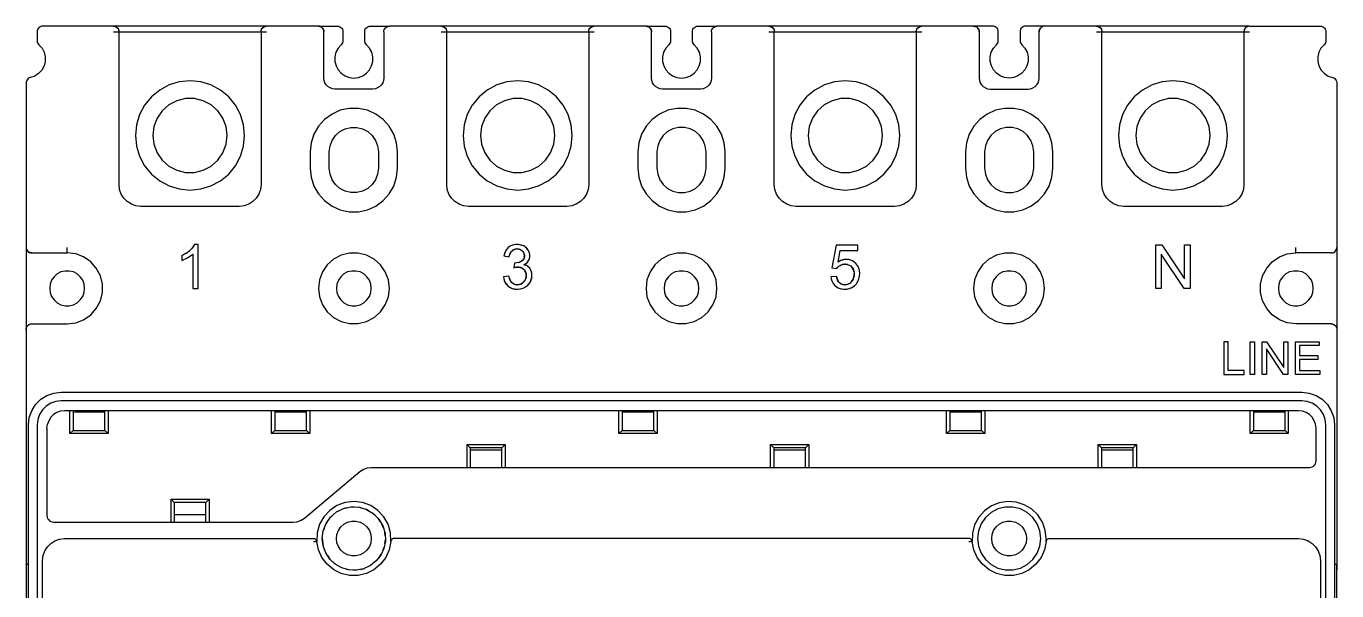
# Model space of a CAD drawing. Header units: millimetres. Extents: x 0 to 120, y 0 to 155.
# Drawn here: x 0 to 120, y 103.3 to 155 of the extents above; entities that cross this region are included whole.
import ezdxf

# ---------------------------------------------------------------- set-up
doc = ezdxf.new("R2010")
doc.units = ezdxf.units.MM

# ---------------------------------------------------------------- blocks, each defined once
blk = doc.blocks.new('CHINT_ae08c27196d45f2e9844b4b1ff148226_FACE_0')
at = {"color": 141, "linetype": 'Continuous', "true_color": 0x40d9ff}
for p, q in [((8, 154.5), (22, 154.5)), ((38, 154.5), (52, 154.5)), ((68, 154.5), (82, 154.5)), ((98, 154.5), (112, 154.5)), ((15.16, 134.65), (14.98, 134.48)), ((15.3, 134.83), (15.23, 134.74)), ((44.46, 134.41), (44.42, 134.36)), ((44.56, 134.49), (44.51, 134.46)), ((44.67, 134.56), (44.61, 134.53)), ((44.79, 134.59), (44.73, 134.58)), ((44.93, 134.61), (44.85, 134.6)), ((45.05, 134.6), (44.98, 134.61)), ((45.17, 134.58), (45.11, 134.59)), ((45.29, 134.53), (45.24, 134.56)), ((45.39, 134.46), (45.35, 134.5)), ((45.48, 134.37), (45.44, 134.41)), ((14.64, 134.22), (14.26, 134.01)), ((44.32, 134.2), (44.28, 134.11)), ((44.38, 134.31), (44.34, 134.24)), ((44.92, 133.33), (44.92, 133.33)), ((45.1, 133.36), (45.19, 133.4)), ((45.55, 134.27), (45.52, 134.31)), ((45.52, 133.65), (45.53, 133.67)), ((45.59, 134.15), (45.57, 134.2)), ((45.58, 133.78), (45.59, 133.82)), ((45.61, 134.02), (45.6, 134.09)), ((45.6, 133.9), (45.61, 133.97)), ((74.86, 133.21), (74.74, 133.19)), ((75.05, 133.21), (74.94, 133.22)), ((75.23, 133.18), (75.13, 133.2)), ((44.85, 132.93), (44.66, 132.89)), ((45.04, 132.94), (44.93, 132.94)), ((45.25, 132.92), (45.09, 132.94)), ((45.4, 132.85), (45.28, 132.9)), ((45.53, 132.76), (45.44, 132.82)), ((45.64, 132.63), (45.57, 132.72)), ((45.74, 132.46), (45.67, 132.6)), ((45.78, 132.3), (45.75, 132.43)), ((45.75, 131.91), (45.78, 132.07)), ((45.79, 132.12), (45.78, 132.25)), ((74.19, 132.09), (74.24, 131.87)), ((74.35, 132.98), (74.31, 132.94)), ((75.39, 133.11), (75.31, 133.15)), ((75.54, 132.99), (75.47, 133.06)), ((75.66, 132.85), (75.6, 132.94)), ((75.74, 132.69), (75.7, 132.79)), ((75.76, 131.97), (75.8, 132.17)), ((75.79, 132.5), (75.77, 132.6)), ((75.8, 132.25), (75.8, 132.39)), ((44.26, 131.85), (44.34, 131.69)), ((44.35, 131.67), (44.39, 131.61)), ((44.41, 131.59), (44.47, 131.52)), ((44.61, 131.42), (44.76, 131.36)), ((44.8, 131.36), (44.93, 131.34)), ((44.97, 131.34), (45.09, 131.35)), ((45.14, 131.35), (45.26, 131.39)), ((45.3, 131.4), (45.44, 131.48)), ((45.47, 131.51), (45.56, 131.59)), ((45.6, 131.63), (45.66, 131.72)), ((45.69, 131.77), (45.75, 131.91)), ((74.29, 131.77), (74.33, 131.68)), ((74.37, 131.63), (74.39, 131.6)), ((74.6, 131.42), (74.75, 131.36)), ((74.79, 131.36), (74.92, 131.34)), ((74.97, 131.34), (75.09, 131.35)), ((75.15, 131.36), (75.25, 131.39)), ((75.3, 131.41), (75.44, 131.49)), ((75.44, 131.49), (75.56, 131.61)), ((75.59, 131.65), (75.67, 131.75)), ((75.69, 131.8), (75.76, 131.95)), ((4, 117.7), (4, 119.8)), ((4.3, 119.8), (4.3, 118)), ((7.2, 118), (7.2, 119.8)), ((7.5, 119.8), (7.5, 117.7)), ((22.46, 117.7), (22.46, 119.8)), ((22.76, 119.8), (22.76, 118)), ((22.76, 119.7), (25.66, 119.7)), ((25.66, 118), (25.66, 119.8)), ((25.96, 119.8), (25.96, 117.7)), ((54.26, 117.7), (54.26, 119.8)), ((54.56, 119.8), (54.56, 118)), ((54.56, 119.7), (57.46, 119.7)), ((57.46, 118), (57.46, 119.8)), ((57.76, 119.8), (57.76, 117.7)), ((84.26, 117.7), (84.26, 119.8)), ((84.56, 119.8), (84.56, 118)), ((84.56, 119.7), (87.46, 119.7)), ((87.46, 118), (87.46, 119.8)), ((87.76, 119.8), (87.76, 117.7)), ((112.06, 117.7), (112.06, 119.8)), ((112.36, 119.8), (112.36, 118)), ((112.36, 119.7), (115.26, 119.7)), ((115.26, 118), (115.26, 119.8)), ((115.56, 119.8), (115.56, 117.7)), ((4.3, 118), (4, 117.7)), ((7.5, 117.7), (4, 117.7)), ((4.3, 118), (7.2, 118)), ((7.2, 118), (7.5, 117.7)), ((22.76, 118), (22.46, 117.7)), ((25.96, 117.7), (22.46, 117.7)), ((22.76, 118), (25.66, 118)), ((25.66, 118), (25.96, 117.7)), ((54.56, 118), (54.26, 117.7)), ((57.76, 117.7), (54.26, 117.7)), ((54.56, 118), (57.46, 118)), ((57.46, 118), (57.76, 117.7)), ((84.56, 118), (84.26, 117.7)), ((87.76, 117.7), (84.26, 117.7)), ((84.56, 118), (87.46, 118)), ((87.46, 118), (87.76, 117.7)), ((112.36, 118), (112.06, 117.7)), ((115.56, 117.7), (112.06, 117.7)), ((112.36, 118), (115.26, 118)), ((115.26, 118), (115.56, 117.7)), ((40.36, 116.7), (40.66, 116.4)), ((40.36, 116.7), (43.86, 116.7)), ((40.36, 114.6), (40.36, 116.7)), ((40.66, 116.4), (40.66, 114.6)), ((43.56, 116.4), (40.66, 116.4)), ((43.86, 116.7), (43.56, 116.4)), ((43.56, 114.6), (43.56, 116.4)), ((43.86, 116.7), (43.86, 114.6)), ((68.16, 116.7), (68.46, 116.4)), ((68.16, 116.7), (71.66, 116.7)), ((68.16, 114.6), (68.16, 116.7)), ((68.46, 116.4), (68.46, 114.6)), ((71.36, 116.4), (68.46, 116.4)), ((71.66, 116.7), (71.36, 116.4)), ((71.36, 114.6), (71.36, 116.4)), ((71.66, 116.7), (71.66, 114.6)), ((98.46, 116.4), (98.16, 116.7)), ((98.16, 116.7), (101.66, 116.7)), ((98.16, 114.6), (98.16, 116.7)), ((98.46, 116.4), (98.46, 114.6)), ((101.36, 116.4), (98.46, 116.4)), ((101.36, 116.4), (101.66, 116.7)), ((101.36, 114.6), (101.36, 116.4)), ((101.66, 116.7), (101.66, 114.6)), ((43.56, 116.2), (40.66, 116.2)), ((71.36, 116.2), (68.46, 116.2)), ((101.36, 116.2), (98.46, 116.2)), ((13.26, 111.7), (13.56, 111.4)), ((13.26, 109.6), (13.26, 111.7)), ((13.26, 111.7), (16.76, 111.7)), ((16.76, 111.7), (16.46, 111.4)), ((16.76, 111.7), (16.76, 109.6)), ((13.56, 111.4), (13.56, 109.6)), ((16.46, 111.4), (13.56, 111.4)), ((16.46, 109.6), (16.46, 111.4)), ((28.66, 110.65), (28.39, 110.5)), ((29.33, 110.9), (29.02, 110.82)), ((30.03, 110.98), (29.71, 110.98)), ((30.73, 110.88), (30.41, 110.96)), ((31.39, 110.62), (31.09, 110.78)), ((31.96, 110.21), (31.71, 110.43)), ((16.46, 110.27), (13.56, 110.27)), ((27.6, 109.7), (27.44, 109.46)), ((28.08, 110.24), (27.85, 110.04)), ((32.41, 109.67), (32.22, 109.95)), ((32.72, 109.04), (32.6, 109.35)), ((27.1, 108.1), (27.18, 107.41)), ((27.27, 109.02), (27.19, 108.8)), ((32.87, 108.35), (32.83, 108.68)), ((27.26, 107.2), (27.43, 106.77)), ((32.65, 106.97), (32.78, 107.31)), ((32.84, 107.63), (32.89, 107.98)), ((27.58, 106.54), (27.81, 106.2)), ((28.03, 106), (28.33, 105.74)), ((31.25, 105.51), (31.58, 105.68)), ((31.83, 105.88), (32.1, 106.12)), ((32.31, 106.37), (32.51, 106.67)), ((28.59, 105.59), (28.93, 105.41)), ((29.23, 105.32), (29.6, 105.23)), ((29.92, 105.22), (30.29, 105.22)), ((30.6, 105.28), (30.96, 105.37))]:
    blk.add_line(p, q, dxfattribs=at)
for points in [[(8, 155), (1.5, 155), (1.39, 154.99), (1.28, 154.95), (1.19, 154.89), (1.11, 154.81), (1.05, 154.72), (1.01, 154.61), (1, 154.5), (1, 153.68), (1.01, 153.57), (1.04, 153.47), (1.1, 153.38), (1.17, 153.3), (1.45, 152.99), (1.64, 152.61), (1.74, 152.2), (1.73, 151.77), (1.63, 151.36), (1.43, 150.99), (1.14, 150.67), (0.79, 150.44), (0.39, 150.29), (0.28, 150.26), (0.19, 150.2), (0.11, 150.12), (0.05, 150.02), (0.01, 149.92), (0, 149.81), (0, 134.75)], [(26.75, 155), (22, 155), (8, 155)], [(8, 155), (8.11, 154.99), (8.22, 154.95), (8.31, 154.89), (8.39, 154.81), (8.45, 154.72), (8.49, 154.61), (8.5, 154.5)], [(8.16, 154.97), (8.13, 154.98), (8.12, 154.98)], [(8.27, 154.91), (8.25, 154.93), (8.23, 154.94)], [(8.37, 154.83), (8.35, 154.85), (8.33, 154.87)], [(21.5, 154.5), (21.51, 154.61), (21.55, 154.72), (21.61, 154.81), (21.69, 154.89), (21.78, 154.95), (21.89, 154.99), (22, 155)], [(21.63, 154.83), (21.65, 154.85), (21.67, 154.87)], [(21.73, 154.91), (21.75, 154.93), (21.77, 154.94)], [(21.84, 154.97), (21.87, 154.98), (21.88, 154.98)], [(26.75, 155), (26.83, 154.99), (26.85, 154.99)], [(27.25, 154.5), (27.24, 154.61), (27.2, 154.72), (27.14, 154.81), (27.06, 154.89), (26.97, 154.95), (26.86, 154.99), (26.75, 155)], [(26.75, 155), (28.5, 155), (28.61, 154.99), (28.72, 154.95), (28.81, 154.89), (28.89, 154.81), (28.95, 154.72), (28.99, 154.61), (29, 154.5), (29, 153.68), (28.99, 153.57), (28.96, 153.47), (28.9, 153.38), (28.83, 153.3), (28.56, 152.99), (28.36, 152.61), (28.26, 152.21), (28.26, 151.78), (28.37, 151.38), (28.56, 151), (28.84, 150.69), (29.19, 150.45), (29.58, 150.3), (30, 150.25), (30.42, 150.3), (30.81, 150.45), (31.16, 150.69), (31.44, 151), (31.63, 151.38), (31.74, 151.78), (31.74, 152.21), (31.64, 152.61), (31.44, 152.99), (31.17, 153.3), (31.1, 153.38), (31.04, 153.47), (31.01, 153.57), (31, 153.68), (31, 154.5), (31.01, 154.61), (31.05, 154.72), (31.11, 154.81), (31.19, 154.89), (31.28, 154.95), (31.39, 154.99), (31.5, 155), (33.25, 155)], [(26.87, 154.98), (26.9, 154.98), (26.93, 154.96)], [(26.99, 154.94), (27.01, 154.93), (27.04, 154.9)], [(27.07, 154.89), (27.08, 154.88), (27.14, 154.82), (27.14, 154.81)], [(27.15, 154.8), (27.19, 154.75), (27.19, 154.73)], [(32.75, 154.5), (32.76, 154.61), (32.8, 154.72), (32.86, 154.81), (32.94, 154.89), (33.03, 154.95), (33.14, 154.99), (33.25, 155)], [(32.88, 154.83), (32.9, 154.85), (32.92, 154.87)], [(32.98, 154.91), (33, 154.93), (33.02, 154.94)], [(33.09, 154.97), (33.12, 154.98), (33.13, 154.98)], [(56.75, 155), (52, 155), (38, 155), (33.25, 155)], [(38, 155), (38.11, 154.99), (38.22, 154.95), (38.31, 154.89), (38.39, 154.81), (38.45, 154.72), (38.49, 154.61), (38.5, 154.5)], [(38, 155), (38.08, 154.99), (38.1, 154.99)], [(38.12, 154.98), (38.15, 154.98), (38.18, 154.96)], [(38.24, 154.94), (38.26, 154.93), (38.29, 154.9)], [(38.32, 154.89), (38.33, 154.88), (38.39, 154.82), (38.39, 154.81)], [(38.4, 154.8), (38.44, 154.75), (38.44, 154.73)], [(51.5, 154.5), (51.51, 154.61), (51.55, 154.72), (51.61, 154.81), (51.69, 154.89), (51.78, 154.95), (51.89, 154.99), (52, 155)], [(51.63, 154.83), (51.65, 154.85), (51.67, 154.87)], [(51.73, 154.91), (51.75, 154.93), (51.77, 154.94)], [(51.84, 154.97), (51.87, 154.98), (51.88, 154.98)], [(56.75, 155), (56.83, 154.99), (56.85, 154.99)], [(57.25, 154.5), (57.24, 154.61), (57.2, 154.72), (57.14, 154.81), (57.06, 154.89), (56.97, 154.95), (56.86, 154.99), (56.75, 155)], [(56.75, 155), (58.5, 155), (58.61, 154.99), (58.72, 154.95), (58.81, 154.89), (58.89, 154.81), (58.95, 154.72), (58.99, 154.61), (59, 154.5), (59, 153.68), (58.99, 153.57), (58.96, 153.47), (58.9, 153.38), (58.83, 153.3), (58.56, 152.99), (58.36, 152.61), (58.26, 152.21), (58.26, 151.78), (58.37, 151.38), (58.56, 151), (58.84, 150.69), (59.19, 150.45), (59.58, 150.3), (60, 150.25), (60.42, 150.3), (60.81, 150.45), (61.16, 150.69), (61.44, 151), (61.63, 151.38), (61.74, 151.78), (61.74, 152.21), (61.64, 152.61), (61.44, 152.99), (61.17, 153.3), (61.1, 153.38), (61.04, 153.47), (61.01, 153.57), (61, 153.68), (61, 154.5), (61.01, 154.61), (61.05, 154.72), (61.11, 154.81), (61.19, 154.89), (61.28, 154.95), (61.39, 154.99), (61.5, 155), (63.25, 155)], [(56.87, 154.98), (56.9, 154.98), (56.93, 154.96)], [(56.99, 154.94), (57.01, 154.93), (57.04, 154.9)], [(57.07, 154.89), (57.08, 154.88), (57.14, 154.82), (57.14, 154.81)], [(57.15, 154.8), (57.19, 154.75), (57.19, 154.73)], [(62.75, 154.5), (62.76, 154.61), (62.8, 154.72), (62.86, 154.81), (62.94, 154.89), (63.03, 154.95), (63.14, 154.99), (63.25, 155)], [(62.88, 154.83), (62.9, 154.85), (62.92, 154.87)], [(62.98, 154.91), (63, 154.93), (63.02, 154.94)], [(63.09, 154.97), (63.12, 154.98), (63.13, 154.98)], [(86.75, 155), (82, 155), (68, 155), (63.25, 155)], [(68, 155), (68.08, 154.99), (68.1, 154.99)], [(68, 155), (68.11, 154.99), (68.22, 154.95), (68.31, 154.89), (68.39, 154.81), (68.45, 154.72), (68.49, 154.61), (68.5, 154.5)], [(68.12, 154.98), (68.15, 154.98), (68.18, 154.96)], [(68.24, 154.94), (68.26, 154.93), (68.29, 154.9)], [(68.32, 154.89), (68.33, 154.88), (68.39, 154.82), (68.39, 154.81)], [(68.4, 154.8), (68.44, 154.75), (68.44, 154.73)], [(81.5, 154.5), (81.51, 154.61), (81.55, 154.72), (81.61, 154.81), (81.69, 154.89), (81.78, 154.95), (81.89, 154.99), (82, 155)], [(81.63, 154.83), (81.65, 154.85), (81.67, 154.87)], [(81.73, 154.91), (81.75, 154.93), (81.77, 154.94)], [(81.84, 154.97), (81.87, 154.98), (81.88, 154.98)], [(86.75, 155), (86.83, 154.99), (86.85, 154.99)], [(87.25, 154.5), (87.24, 154.61), (87.2, 154.72), (87.14, 154.81), (87.06, 154.89), (86.97, 154.95), (86.86, 154.99), (86.75, 155)], [(93.25, 155), (91.5, 155), (91.39, 154.99), (91.28, 154.95), (91.19, 154.89), (91.11, 154.81), (91.05, 154.72), (91.01, 154.61), (91, 154.5), (91, 153.68), (91.01, 153.57), (91.04, 153.47), (91.1, 153.38), (91.17, 153.3), (91.44, 152.99), (91.64, 152.61), (91.74, 152.21), (91.74, 151.78), (91.63, 151.38), (91.44, 151), (91.16, 150.69), (90.81, 150.45), (90.42, 150.3), (90, 150.25), (89.58, 150.3), (89.19, 150.45), (88.84, 150.69), (88.56, 151), (88.37, 151.38), (88.26, 151.78), (88.26, 152.21), (88.36, 152.61), (88.56, 152.99), (88.83, 153.3), (88.9, 153.38), (88.96, 153.47), (88.99, 153.57), (89, 153.68), (89, 154.5), (88.99, 154.61), (88.95, 154.72), (88.89, 154.81), (88.81, 154.89), (88.72, 154.95), (88.61, 154.99), (88.5, 155), (86.75, 155)], [(86.87, 154.98), (86.9, 154.98), (86.93, 154.96)], [(86.99, 154.94), (87.01, 154.93), (87.04, 154.9)], [(87.07, 154.89), (87.08, 154.88), (87.14, 154.82), (87.14, 154.81)], [(87.15, 154.8), (87.19, 154.75), (87.19, 154.73)], [(93.25, 155), (93.14, 154.99), (93.03, 154.95), (92.94, 154.89), (92.86, 154.81), (92.8, 154.72), (92.76, 154.61), (92.75, 154.5)], [(92.88, 154.83), (92.9, 154.85), (92.92, 154.87)], [(92.98, 154.91), (93, 154.93), (93.02, 154.94)], [(93.09, 154.97), (93.12, 154.98), (93.13, 154.98)], [(112, 155), (98, 155), (93.25, 155)], [(98, 155), (98.11, 154.99), (98.22, 154.95), (98.31, 154.89), (98.39, 154.81), (98.45, 154.72), (98.49, 154.61), (98.5, 154.5)], [(98, 155), (98.08, 154.99), (98.1, 154.99)], [(98.12, 154.98), (98.15, 154.98), (98.18, 154.96)], [(98.24, 154.94), (98.26, 154.93), (98.29, 154.9)], [(98.32, 154.89), (98.33, 154.88), (98.39, 154.82), (98.39, 154.81)], [(98.4, 154.8), (98.44, 154.75), (98.44, 154.73)], [(112, 155), (111.89, 154.99), (111.78, 154.95), (111.69, 154.89), (111.61, 154.81), (111.55, 154.72), (111.51, 154.61), (111.5, 154.5)], [(111.6, 154.8), (111.56, 154.75), (111.56, 154.73)], [(111.68, 154.89), (111.67, 154.88), (111.61, 154.82), (111.61, 154.81)], [(111.76, 154.94), (111.74, 154.93), (111.71, 154.9)], [(111.88, 154.98), (111.85, 154.98), (111.82, 154.96)], [(112, 155), (111.92, 154.99), (111.9, 154.99)], [(112, 155), (118.5, 155), (118.61, 154.99), (118.72, 154.95), (118.81, 154.89), (118.89, 154.81), (118.95, 154.72), (118.99, 154.61), (119, 154.5), (119, 153.68), (118.99, 153.57), (118.96, 153.47), (118.9, 153.38), (118.83, 153.3), (118.55, 152.99), (118.36, 152.61), (118.26, 152.2), (118.27, 151.77), (118.37, 151.36), (118.57, 150.99), (118.86, 150.67), (119.21, 150.44), (119.61, 150.29), (119.72, 150.26), (119.81, 150.2), (119.89, 150.12), (119.95, 150.02), (119.99, 149.92), (120, 149.81), (120, 134.75)], [(8.44, 154.73), (8.43, 154.76), (8.41, 154.78)], [(8.48, 154.63), (8.47, 154.68), (8.46, 154.7)], [(8.5, 154.5), (8.5, 154.55), (8.49, 154.59), (8.49, 154.6)], [(21.5, 154.5), (21.5, 140.5), (21.45, 140.05), (21.3, 139.63), (21.06, 139.25), (20.75, 138.94), (20.37, 138.7), (19.95, 138.55), (19.5, 138.5), (10.5, 138.5), (10.05, 138.55), (9.63, 138.7), (9.25, 138.94), (8.94, 139.25), (8.7, 139.63), (8.55, 140.05), (8.5, 140.5), (8.5, 154.5)], [(21.5, 154.5), (21.5, 154.55), (21.51, 154.59), (21.51, 154.6)], [(21.52, 154.63), (21.53, 154.68), (21.54, 154.7)], [(21.56, 154.73), (21.57, 154.76), (21.59, 154.78)], [(27.21, 154.7), (27.22, 154.67), (27.23, 154.63)], [(27.24, 154.6), (27.24, 154.59), (27.25, 154.5)], [(32.75, 154.5), (32.75, 150.25), (32.72, 150.03), (32.65, 149.82), (32.53, 149.63), (32.37, 149.47), (32.18, 149.35), (31.97, 149.28), (31.75, 149.25), (28.25, 149.25), (28.03, 149.28), (27.82, 149.35), (27.63, 149.47), (27.47, 149.63), (27.35, 149.82), (27.28, 150.03), (27.25, 150.25), (27.25, 154.5)], [(32.75, 154.5), (32.75, 154.55), (32.76, 154.59), (32.76, 154.6)], [(32.77, 154.63), (32.78, 154.68), (32.79, 154.7)], [(32.81, 154.73), (32.82, 154.76), (32.84, 154.78)], [(38.46, 154.7), (38.47, 154.67), (38.48, 154.63)], [(38.49, 154.6), (38.49, 154.59), (38.5, 154.5)], [(51.5, 154.5), (51.5, 140.5), (51.45, 140.05), (51.3, 139.63), (51.06, 139.25), (50.75, 138.94), (50.37, 138.7), (49.95, 138.55), (49.5, 138.5), (40.5, 138.5), (40.05, 138.55), (39.63, 138.7), (39.25, 138.94), (38.94, 139.25), (38.7, 139.63), (38.55, 140.05), (38.5, 140.5), (38.5, 154.5)], [(51.5, 154.5), (51.5, 154.55), (51.51, 154.59), (51.51, 154.6)], [(51.52, 154.63), (51.53, 154.68), (51.54, 154.7)], [(51.56, 154.73), (51.57, 154.76), (51.59, 154.78)], [(57.21, 154.7), (57.22, 154.67), (57.23, 154.63)], [(57.24, 154.6), (57.24, 154.59), (57.25, 154.5)], [(62.75, 154.5), (62.75, 150.25), (62.72, 150.03), (62.65, 149.82), (62.53, 149.63), (62.37, 149.47), (62.18, 149.35), (61.97, 149.28), (61.75, 149.25), (58.25, 149.25), (58.03, 149.28), (57.82, 149.35), (57.63, 149.47), (57.47, 149.63), (57.35, 149.82), (57.28, 150.03), (57.25, 150.25), (57.25, 154.5)], [(62.75, 154.5), (62.75, 154.55), (62.76, 154.59), (62.76, 154.6)], [(62.77, 154.63), (62.78, 154.68), (62.79, 154.7)], [(62.81, 154.73), (62.82, 154.76), (62.84, 154.78)], [(68.46, 154.7), (68.47, 154.67), (68.48, 154.63)], [(68.49, 154.6), (68.49, 154.59), (68.5, 154.5)], [(81.5, 154.5), (81.5, 140.5), (81.45, 140.05), (81.3, 139.63), (81.06, 139.25), (80.75, 138.94), (80.37, 138.7), (79.95, 138.55), (79.5, 138.5), (70.5, 138.5), (70.05, 138.55), (69.63, 138.7), (69.25, 138.94), (68.94, 139.25), (68.7, 139.63), (68.55, 140.05), (68.5, 140.5), (68.5, 154.5)], [(81.5, 154.5), (81.5, 154.55), (81.51, 154.59), (81.51, 154.6)], [(81.52, 154.63), (81.53, 154.68), (81.54, 154.7)], [(81.56, 154.73), (81.57, 154.76), (81.59, 154.78)], [(87.21, 154.7), (87.22, 154.67), (87.23, 154.63)], [(87.24, 154.6), (87.24, 154.59), (87.25, 154.5)], [(87.25, 154.5), (87.25, 150.25), (87.28, 150.03), (87.35, 149.82), (87.47, 149.63), (87.63, 149.47), (87.82, 149.35), (88.03, 149.28), (88.25, 149.25), (91.75, 149.25), (91.97, 149.28), (92.18, 149.35), (92.37, 149.47), (92.53, 149.63), (92.65, 149.82), (92.72, 150.03), (92.75, 150.25), (92.75, 154.5)], [(92.75, 154.5), (92.75, 154.55), (92.76, 154.59), (92.76, 154.6)], [(92.77, 154.63), (92.78, 154.68), (92.79, 154.7)], [(92.81, 154.73), (92.82, 154.76), (92.84, 154.78)], [(98.46, 154.7), (98.47, 154.67), (98.48, 154.63)], [(98.49, 154.6), (98.49, 154.59), (98.5, 154.5)], [(111.5, 154.5), (111.5, 140.5), (111.45, 140.05), (111.3, 139.63), (111.06, 139.25), (110.75, 138.94), (110.37, 138.7), (109.95, 138.55), (109.5, 138.5), (100.5, 138.5), (100.05, 138.55), (99.63, 138.7), (99.25, 138.94), (98.94, 139.25), (98.7, 139.63), (98.55, 140.05), (98.5, 140.5), (98.5, 154.5)], [(111.51, 154.6), (111.51, 154.59), (111.5, 154.5)], [(111.54, 154.7), (111.53, 154.67), (111.52, 154.63)], [(10.1, 145.98), (10, 145), (10.1, 144.02), (10.38, 143.09), (10.84, 142.22), (11.46, 141.46), (12.22, 140.84), (13.09, 140.38), (14.02, 140.1), (15, 140), (15.98, 140.1), (16.91, 140.38), (17.78, 140.84), (18.54, 141.46), (19.16, 142.22), (19.62, 143.09), (19.9, 144.02), (20, 145), (19.9, 145.98), (19.62, 146.91), (19.16, 147.78), (18.54, 148.54), (17.78, 149.16), (16.91, 149.62), (15.98, 149.9), (15, 150), (14.02, 149.9), (13.09, 149.62), (12.22, 149.16), (11.46, 148.54), (10.84, 147.78), (10.38, 146.91), (10.1, 145.98)], [(40.1, 145.98), (40, 145), (40.1, 144.02), (40.38, 143.09), (40.84, 142.22), (41.46, 141.46), (42.22, 140.84), (43.09, 140.38), (44.02, 140.1), (45, 140), (45.98, 140.1), (46.91, 140.38), (47.78, 140.84), (48.54, 141.46), (49.16, 142.22), (49.62, 143.09), (49.9, 144.02), (50, 145), (49.9, 145.98), (49.62, 146.91), (49.16, 147.78), (48.54, 148.54), (47.78, 149.16), (46.91, 149.62), (45.98, 149.9), (45, 150), (44.02, 149.9), (43.09, 149.62), (42.22, 149.16), (41.46, 148.54), (40.84, 147.78), (40.38, 146.91), (40.1, 145.98)], [(70.1, 145.98), (70, 145), (70.1, 144.02), (70.38, 143.09), (70.84, 142.22), (71.46, 141.46), (72.22, 140.84), (73.09, 140.38), (74.02, 140.1), (75, 140), (75.98, 140.1), (76.91, 140.38), (77.78, 140.84), (78.54, 141.46), (79.16, 142.22), (79.62, 143.09), (79.9, 144.02), (80, 145), (79.9, 145.98), (79.62, 146.91), (79.16, 147.78), (78.54, 148.54), (77.78, 149.16), (76.91, 149.62), (75.98, 149.9), (75, 150), (74.02, 149.9), (73.09, 149.62), (72.22, 149.16), (71.46, 148.54), (70.84, 147.78), (70.38, 146.91), (70.1, 145.98)], [(100.1, 145.98), (100, 145), (100.1, 144.02), (100.38, 143.09), (100.84, 142.22), (101.46, 141.46), (102.22, 140.84), (103.09, 140.38), (104.02, 140.1), (105, 140), (105.98, 140.1), (106.91, 140.38), (107.78, 140.84), (108.54, 141.46), (109.16, 142.22), (109.62, 143.09), (109.9, 144.02), (110, 145), (109.9, 145.98), (109.62, 146.91), (109.16, 147.78), (108.54, 148.54), (107.78, 149.16), (106.91, 149.62), (105.98, 149.9), (105, 150), (104.02, 149.9), (103.09, 149.62), (102.22, 149.16), (101.46, 148.54), (100.84, 147.78), (100.38, 146.91), (100.1, 145.98)], [(18.3, 144.19), (18.4, 145), (18.3, 145.81), (18.01, 146.58), (17.54, 147.25), (16.93, 147.8), (16.21, 148.18), (15.41, 148.38), (14.59, 148.38), (13.79, 148.18), (13.07, 147.8), (12.46, 147.25), (11.99, 146.58), (11.7, 145.81), (11.6, 145), (11.7, 144.19), (11.99, 143.42), (12.46, 142.75), (13.07, 142.2), (13.79, 141.82), (14.59, 141.62), (15.41, 141.62), (16.21, 141.82), (16.93, 142.2), (17.54, 142.75), (18.01, 143.42), (18.3, 144.19)], [(48.3, 144.19), (48.4, 145), (48.3, 145.81), (48.01, 146.58), (47.54, 147.25), (46.93, 147.8), (46.21, 148.18), (45.41, 148.38), (44.59, 148.38), (43.79, 148.18), (43.07, 147.8), (42.46, 147.25), (41.99, 146.58), (41.7, 145.81), (41.6, 145), (41.7, 144.19), (41.99, 143.42), (42.46, 142.75), (43.07, 142.2), (43.79, 141.82), (44.59, 141.62), (45.41, 141.62), (46.21, 141.82), (46.93, 142.2), (47.54, 142.75), (48.01, 143.42), (48.3, 144.19)], [(78.3, 144.19), (78.4, 145), (78.3, 145.81), (78.01, 146.58), (77.54, 147.25), (76.93, 147.8), (76.21, 148.18), (75.41, 148.38), (74.59, 148.38), (73.79, 148.18), (73.07, 147.8), (72.46, 147.25), (71.99, 146.58), (71.7, 145.81), (71.6, 145), (71.7, 144.19), (71.99, 143.42), (72.46, 142.75), (73.07, 142.2), (73.79, 141.82), (74.59, 141.62), (75.41, 141.62), (76.21, 141.82), (76.93, 142.2), (77.54, 142.75), (78.01, 143.42), (78.3, 144.19)], [(108.3, 144.19), (108.4, 145), (108.3, 145.81), (108.01, 146.58), (107.54, 147.25), (106.93, 147.8), (106.21, 148.18), (105.41, 148.38), (104.59, 148.38), (103.79, 148.18), (103.07, 147.8), (102.46, 147.25), (101.99, 146.58), (101.7, 145.81), (101.6, 145), (101.7, 144.19), (101.99, 143.42), (102.46, 142.75), (103.07, 142.2), (103.79, 141.82), (104.59, 141.62), (105.41, 141.62), (106.21, 141.82), (106.93, 142.2), (107.54, 142.75), (108.01, 143.42), (108.3, 144.19)], [(26, 143.5), (26, 142), (26.09, 141.17), (26.35, 140.37), (26.76, 139.65), (27.32, 139.03), (28, 138.54), (28.76, 138.2), (29.58, 138.02), (30.42, 138.02), (31.24, 138.2), (32, 138.54), (32.68, 139.03), (33.24, 139.65), (33.65, 140.37), (33.91, 141.17), (34, 142), (34, 143.5), (33.91, 144.33), (33.65, 145.13), (33.24, 145.85), (32.68, 146.47), (32, 146.96), (31.24, 147.3), (30.42, 147.48), (29.58, 147.48), (28.76, 147.3), (28, 146.96), (27.32, 146.47), (26.76, 145.85), (26.35, 145.13), (26.09, 144.33), (26, 143.5)], [(56, 143.5), (56, 142), (56.09, 141.17), (56.35, 140.37), (56.76, 139.65), (57.32, 139.03), (58, 138.54), (58.76, 138.2), (59.58, 138.02), (60.42, 138.02), (61.24, 138.2), (62, 138.54), (62.68, 139.03), (63.24, 139.65), (63.65, 140.37), (63.91, 141.17), (64, 142), (64, 143.5), (63.91, 144.33), (63.65, 145.13), (63.24, 145.85), (62.68, 146.47), (62, 146.96), (61.24, 147.3), (60.42, 147.48), (59.58, 147.48), (58.76, 147.3), (58, 146.96), (57.32, 146.47), (56.76, 145.85), (56.35, 145.13), (56.09, 144.33), (56, 143.5)], [(86, 143.5), (86, 142), (86.09, 141.17), (86.35, 140.37), (86.76, 139.65), (87.32, 139.03), (88, 138.54), (88.76, 138.2), (89.58, 138.02), (90.42, 138.02), (91.24, 138.2), (92, 138.54), (92.68, 139.03), (93.24, 139.65), (93.65, 140.37), (93.91, 141.17), (94, 142), (94, 143.5), (93.91, 144.33), (93.65, 145.13), (93.24, 145.85), (92.68, 146.47), (92, 146.96), (91.24, 147.3), (90.42, 147.48), (89.58, 147.48), (88.76, 147.3), (88, 146.96), (87.32, 146.47), (86.76, 145.85), (86.35, 145.13), (86.09, 144.33), (86, 143.5)], [(32.25, 143.5), (32.25, 142), (32.18, 141.46), (31.99, 140.95), (31.68, 140.51), (31.28, 140.15), (30.8, 139.9), (30.27, 139.77), (29.73, 139.77), (29.2, 139.9), (28.72, 140.15), (28.32, 140.51), (28.01, 140.95), (27.82, 141.46), (27.75, 142), (27.75, 143.5), (27.82, 144.04), (28.01, 144.55), (28.32, 144.99), (28.72, 145.35), (29.2, 145.6), (29.73, 145.73), (30.27, 145.73), (30.8, 145.6), (31.28, 145.35), (31.68, 144.99), (31.99, 144.55), (32.18, 144.04), (32.25, 143.5)], [(57.75, 143.5), (57.75, 142), (57.82, 141.46), (58.01, 140.95), (58.32, 140.51), (58.72, 140.15), (59.2, 139.9), (59.73, 139.77), (60.27, 139.77), (60.8, 139.9), (61.28, 140.15), (61.68, 140.51), (61.99, 140.95), (62.18, 141.46), (62.25, 142), (62.25, 143.5), (62.18, 144.04), (61.99, 144.55), (61.68, 144.99), (61.28, 145.35), (60.8, 145.6), (60.27, 145.73), (59.73, 145.73), (59.2, 145.6), (58.72, 145.35), (58.32, 144.99), (58.01, 144.55), (57.82, 144.04), (57.75, 143.5)], [(87.75, 143.5), (87.75, 142), (87.82, 141.46), (88.01, 140.95), (88.32, 140.51), (88.72, 140.15), (89.2, 139.9), (89.73, 139.77), (90.27, 139.77), (90.8, 139.9), (91.28, 140.15), (91.68, 140.51), (91.99, 140.95), (92.18, 141.46), (92.25, 142), (92.25, 143.5), (92.18, 144.04), (91.99, 144.55), (91.68, 144.99), (91.28, 145.35), (90.8, 145.6), (90.27, 145.73), (89.73, 145.73), (89.2, 145.6), (88.72, 145.35), (88.32, 144.99), (88.01, 144.55), (87.82, 144.04), (87.75, 143.5)], [(0, 134.75), (0, 127.25), (0, 105.73), (0, 105.22)], [(0, 134.75), (0.01, 134.64), (0.05, 134.53), (0.11, 134.44), (0.19, 134.36), (0.28, 134.3), (0.39, 134.26), (0.5, 134.25)], [(0.03, 134.59), (0.02, 134.62), (0.02, 134.63)], [(0.09, 134.48), (0.07, 134.5), (0.06, 134.52)], [(0.17, 134.38), (0.15, 134.4), (0.13, 134.42)], [(0.5, 134.25), (3.75, 134.25), (3.75, 134.75)], [(14.26, 134.01), (14.26, 133.54), (14.78, 133.79), (15.25, 134.13), (15.25, 131), (15.74, 131), (15.74, 135.02), (15.42, 135.02), (15.3, 134.82), (15.15, 134.64), (14.98, 134.48)], [(14.26, 134.01), (14.64, 134.22), (14.98, 134.48)], [(45.97, 134.49), (45.85, 134.65), (45.71, 134.77), (45.55, 134.88), (45.39, 134.94), (45.22, 134.99), (44.99, 135.02), (44.76, 135.01), (44.53, 134.96), (44.32, 134.87), (44.13, 134.73), (43.97, 134.55), (43.82, 134.28), (43.74, 133.98)], [(43.96, 134.53), (43.94, 134.5), (43.85, 134.32)], [(44.12, 134.72), (44.1, 134.7), (44.04, 134.63)], [(44.23, 133.89), (44.26, 134.04), (44.31, 134.18), (44.36, 134.29), (44.44, 134.39), (44.53, 134.48), (44.64, 134.55), (44.77, 134.59), (44.89, 134.61), (45.02, 134.61), (45.15, 134.59), (45.27, 134.55), (45.38, 134.48), (45.47, 134.39), (45.54, 134.28), (45.59, 134.16), (45.61, 134.04), (45.61, 133.91), (45.58, 133.78), (45.53, 133.67), (45.46, 133.56), (45.36, 133.48)], [(44.31, 134.86), (44.31, 134.86), (44.25, 134.82)], [(44.58, 134.97), (44.54, 134.96), (44.54, 134.96)], [(44.86, 135.01), (44.8, 135.01), (44.78, 135.01)], [(45.15, 135), (45.09, 135.01), (45.05, 135.01)], [(45.35, 134.95), (45.33, 134.96), (45.29, 134.97)], [(45.8, 134.7), (45.72, 134.77), (45.71, 134.77)], [(45.97, 134.49), (45.86, 134.64), (45.85, 134.64)], [(45.97, 133.5), (46.02, 133.58), (46.05, 133.66), (46.1, 133.83), (46.11, 134.04), (46.07, 134.26), (45.97, 134.49)], [(46.07, 134.27), (46.07, 134.28), (45.97, 134.49)], [(74.33, 133.4), (74.54, 134.48), (76.14, 134.48), (76.14, 134.95), (74.15, 134.95), (73.76, 132.89), (74.22, 132.83), (74.31, 132.94), (74.41, 133.03), (74.52, 133.11)], [(103.93, 134.14), (103.93, 131), (103.42, 131), (103.42, 135), (103.97, 135), (106.07, 131.86), (106.07, 135), (106.58, 135), (106.58, 131), (106.03, 131), (103.93, 134.14)], [(119.5, 134.25), (116.25, 134.25), (116.25, 134.75)], [(119.5, 134.25), (119.61, 134.26), (119.72, 134.3), (119.81, 134.36), (119.89, 134.44), (119.95, 134.53), (119.99, 134.64), (120, 134.75)], [(119.83, 134.38), (119.85, 134.4), (119.87, 134.42)], [(119.91, 134.48), (119.93, 134.5), (119.94, 134.52)], [(119.97, 134.59), (119.98, 134.62), (119.98, 134.63)], [(120, 134.75), (120, 127.25), (120, 105.73), (120, 105.22)], [(0.27, 134.31), (0.24, 134.32), (0.22, 134.34)], [(0.37, 134.27), (0.32, 134.28), (0.3, 134.29)], [(0.5, 134.25), (0.45, 134.25), (0.41, 134.26), (0.4, 134.26)], [(0.5, 127.75), (3.75, 127.75), (4.53, 127.84), (5.26, 128.12), (5.91, 128.57), (6.42, 129.15), (6.79, 129.85), (6.98, 130.61), (6.98, 131.39), (6.79, 132.15), (6.42, 132.85), (5.91, 133.43), (5.26, 133.88), (4.53, 134.16), (3.75, 134.25)], [(26.84, 131.78), (26.75, 131), (26.84, 130.22), (27.12, 129.49), (27.57, 128.84), (28.15, 128.33), (28.85, 127.96), (29.61, 127.77), (30.39, 127.77), (31.15, 127.96), (31.85, 128.33), (32.43, 128.84), (32.88, 129.49), (33.16, 130.22), (33.25, 131), (33.16, 131.78), (32.88, 132.51), (32.43, 133.16), (31.85, 133.67), (31.15, 134.04), (30.39, 134.23), (29.61, 134.23), (28.85, 134.04), (28.15, 133.67), (27.57, 133.16), (27.12, 132.51), (26.84, 131.78)], [(43.82, 134.27), (43.82, 134.26), (43.74, 133.98)], [(43.74, 133.98), (44.23, 133.89), (44.26, 134.05)], [(45.36, 133.48), (45.24, 133.42), (45.11, 133.37), (44.92, 133.33), (44.71, 133.32), (44.66, 132.89)], [(45.46, 133.57), (45.36, 133.48), (45.23, 133.41)], [(45.56, 133.17), (45.72, 133.25), (45.86, 133.37), (45.97, 133.5)], [(45.72, 133.26), (45.73, 133.26), (45.8, 133.32)], [(45.86, 133.37), (45.87, 133.37), (45.97, 133.5)], [(46.03, 133.6), (46.03, 133.61), (46.04, 133.62)], [(46.06, 133.67), (46.07, 133.71), (46.09, 133.79)], [(46.11, 134.05), (46.11, 134.06), (46.09, 134.16)], [(46.1, 133.85), (46.11, 133.88), (46.11, 134)], [(56.84, 131.78), (56.75, 131), (56.84, 130.22), (57.12, 129.49), (57.57, 128.84), (58.15, 128.33), (58.85, 127.96), (59.61, 127.77), (60.39, 127.77), (61.15, 127.96), (61.85, 128.33), (62.43, 128.84), (62.88, 129.49), (63.16, 130.22), (63.25, 131), (63.16, 131.78), (62.88, 132.51), (62.43, 133.16), (61.85, 133.67), (61.15, 134.04), (60.39, 134.23), (59.61, 134.23), (58.85, 134.04), (58.15, 133.67), (57.57, 133.16), (57.12, 132.51), (56.84, 131.78)], [(74.52, 133.11), (74.66, 133.17), (74.82, 133.21), (74.99, 133.22), (75.17, 133.2), (75.34, 133.14), (75.49, 133.05), (75.61, 132.93), (75.71, 132.78), (75.77, 132.59), (75.8, 132.38), (75.8, 132.16), (75.76, 131.97), (75.71, 131.83), (75.64, 131.7), (75.55, 131.59), (75.44, 131.49), (75.32, 131.42), (75.18, 131.37), (75.04, 131.34), (74.89, 131.34), (74.75, 131.36), (74.6, 131.42), (74.46, 131.52), (74.38, 131.6), (74.32, 131.69), (74.24, 131.88), (74.19, 132.09)], [(75.97, 133.29), (75.82, 133.41), (75.67, 133.51), (75.42, 133.61), (75.14, 133.65), (74.85, 133.63), (74.58, 133.54), (74.33, 133.4)], [(74.57, 133.54), (74.57, 133.54), (74.33, 133.4)], [(74.84, 133.63), (74.82, 133.62), (74.61, 133.56)], [(75.11, 133.65), (75.08, 133.65), (74.93, 133.64)], [(75.38, 133.61), (75.33, 133.63), (75.21, 133.64)], [(75.62, 133.53), (75.57, 133.56), (75.49, 133.58)], [(75.8, 133.43), (75.78, 133.45), (75.74, 133.47)], [(76.01, 131.42), (76.09, 131.53), (76.16, 131.64), (76.25, 131.88), (76.31, 132.12), (76.33, 132.37), (76.3, 132.63), (76.24, 132.87), (76.12, 133.09), (75.97, 133.29)], [(76.24, 132.87), (76.24, 132.87), (76.12, 133.09), (75.97, 133.29)], [(93.16, 130.22), (93.25, 131), (93.16, 131.78), (92.88, 132.51), (92.43, 133.16), (91.85, 133.67), (91.15, 134.04), (90.39, 134.23), (89.61, 134.23), (88.85, 134.04), (88.15, 133.67), (87.57, 133.16), (87.12, 132.51), (86.84, 131.78), (86.75, 131), (86.84, 130.22), (87.12, 129.49), (87.57, 128.84), (88.15, 128.33), (88.85, 127.96), (89.61, 127.77), (90.39, 127.77), (91.15, 127.96), (91.85, 128.33), (92.43, 128.84), (92.88, 129.49), (93.16, 130.22)], [(119.5, 127.75), (116.25, 127.75), (115.47, 127.84), (114.74, 128.12), (114.09, 128.57), (113.58, 129.15), (113.21, 129.85), (113.02, 130.61), (113.02, 131.39), (113.21, 132.15), (113.58, 132.85), (114.09, 133.43), (114.74, 133.88), (115.47, 134.16), (116.25, 134.25)], [(119.5, 134.25), (119.55, 134.25), (119.59, 134.26), (119.6, 134.26)], [(119.63, 134.27), (119.68, 134.28), (119.7, 134.29)], [(119.73, 134.31), (119.76, 134.32), (119.78, 134.34)], [(2.2, 131.38), (2.15, 131), (2.2, 130.62), (2.33, 130.26), (2.55, 129.94), (2.84, 129.68), (3.18, 129.5), (3.56, 129.41), (3.94, 129.41), (4.32, 129.5), (4.66, 129.68), (4.95, 129.94), (5.17, 130.26), (5.3, 130.62), (5.35, 131), (5.3, 131.38), (5.17, 131.74), (4.95, 132.06), (4.66, 132.32), (4.32, 132.5), (3.94, 132.59), (3.56, 132.59), (3.18, 132.5), (2.84, 132.32), (2.55, 132.06), (2.33, 131.74), (2.2, 131.38)], [(28.45, 131.38), (28.4, 131), (28.45, 130.62), (28.58, 130.26), (28.8, 129.94), (29.09, 129.68), (29.43, 129.5), (29.81, 129.41), (30.19, 129.41), (30.57, 129.5), (30.91, 129.68), (31.2, 129.94), (31.42, 130.26), (31.55, 130.62), (31.6, 131), (31.55, 131.38), (31.42, 131.74), (31.2, 132.06), (30.91, 132.32), (30.57, 132.5), (30.19, 132.59), (29.81, 132.59), (29.43, 132.5), (29.09, 132.32), (28.8, 132.06), (28.58, 131.74), (28.45, 131.38)], [(44.47, 131.52), (44.41, 131.59), (44.35, 131.66), (44.27, 131.83), (44.18, 132.12), (43.69, 132.06), (43.72, 131.87), (43.77, 131.7), (43.9, 131.45), (44.09, 131.24)], [(44.66, 132.89), (44.81, 132.93), (44.97, 132.95), (45.11, 132.94), (45.24, 132.92), (45.37, 132.87), (45.49, 132.79), (45.6, 132.7), (45.68, 132.59), (45.74, 132.46), (45.78, 132.33), (45.79, 132.19), (45.78, 132.05), (45.75, 131.91), (45.7, 131.78), (45.63, 131.66), (45.53, 131.56), (45.43, 131.47), (45.3, 131.4), (45.17, 131.36), (45.03, 131.34), (44.89, 131.34), (44.75, 131.36), (44.61, 131.42), (44.47, 131.52)], [(45.93, 131.29), (46.04, 131.41), (46.13, 131.54), (46.25, 131.8), (46.31, 132.07), (46.3, 132.32), (46.27, 132.51), (46.2, 132.68), (46.1, 132.84), (45.97, 132.98), (45.8, 133.08), (45.56, 133.17)], [(45.79, 133.09), (45.79, 133.09), (45.56, 133.17)], [(46.01, 132.94), (45.98, 132.97), (45.97, 132.97)], [(46.15, 132.76), (46.12, 132.81), (46.11, 132.83)], [(46.24, 132.58), (46.23, 132.63), (46.21, 132.65)], [(46.26, 131.85), (46.29, 131.95), (46.3, 132.02)], [(46.29, 132.38), (46.29, 132.42), (46.28, 132.46)], [(46.3, 132.13), (46.31, 132.19), (46.3, 132.26)], [(61.55, 130.62), (61.6, 131), (61.55, 131.38), (61.42, 131.74), (61.2, 132.06), (60.91, 132.32), (60.57, 132.5), (60.19, 132.59), (59.81, 132.59), (59.43, 132.5), (59.09, 132.32), (58.8, 132.06), (58.58, 131.74), (58.45, 131.38), (58.4, 131), (58.45, 130.62), (58.58, 130.26), (58.8, 129.94), (59.09, 129.68), (59.43, 129.5), (59.81, 129.41), (60.19, 129.41), (60.57, 129.5), (60.91, 129.68), (61.2, 129.94), (61.42, 130.26), (61.55, 130.62)], [(74.19, 132.09), (73.67, 132.05), (73.7, 131.86), (73.76, 131.69), (73.88, 131.44), (74.07, 131.24)], [(74.41, 133.03), (74.52, 133.11), (74.68, 133.18)], [(76.3, 132.63), (76.3, 132.63), (76.28, 132.73)], [(76.28, 131.98), (76.3, 132.08), (76.31, 132.1)], [(76.32, 132.29), (76.33, 132.36), (76.33, 132.36)], [(91.55, 130.62), (91.6, 131), (91.55, 131.38), (91.42, 131.74), (91.2, 132.06), (90.91, 132.32), (90.57, 132.5), (90.19, 132.59), (89.81, 132.59), (89.43, 132.5), (89.09, 132.32), (88.8, 132.06), (88.58, 131.74), (88.45, 131.38), (88.4, 131), (88.45, 130.62), (88.58, 130.26), (88.8, 129.94), (89.09, 129.68), (89.43, 129.5), (89.81, 129.41), (90.19, 129.41), (90.57, 129.5), (90.91, 129.68), (91.2, 129.94), (91.42, 130.26), (91.55, 130.62)], [(114.7, 131.38), (114.65, 131), (114.7, 130.62), (114.83, 130.26), (115.05, 129.94), (115.34, 129.68), (115.68, 129.5), (116.06, 129.41), (116.44, 129.41), (116.82, 129.5), (117.16, 129.68), (117.45, 129.94), (117.67, 130.26), (117.8, 130.62), (117.85, 131), (117.8, 131.38), (117.67, 131.74), (117.45, 132.06), (117.16, 132.32), (116.82, 132.5), (116.44, 132.59), (116.06, 132.59), (115.68, 132.5), (115.34, 132.32), (115.05, 132.06), (114.83, 131.74), (114.7, 131.38)], [(43.72, 131.87), (43.72, 131.86), (43.75, 131.78)], [(43.78, 131.69), (43.78, 131.69), (43.89, 131.48)], [(43.9, 131.45), (43.91, 131.45), (44.09, 131.24)], [(44.09, 131.24), (44.28, 131.1), (44.49, 131), (44.74, 130.94), (45, 130.93), (45.25, 130.95), (45.5, 131.02), (45.73, 131.14), (45.93, 131.29)], [(44.09, 131.24), (44.26, 131.12), (44.27, 131.11)], [(44.33, 131.08), (44.44, 131.02), (44.47, 131.01)], [(44.6, 130.98), (44.69, 130.95), (44.72, 130.95)], [(44.91, 130.93), (44.97, 130.93), (44.98, 130.93)], [(45.21, 130.95), (45.25, 130.95), (45.25, 130.95)], [(45.5, 131.02), (45.5, 131.02), (45.73, 131.14), (45.93, 131.29)], [(45.93, 131.29), (46.03, 131.41), (46.04, 131.41)], [(46.06, 131.44), (46.12, 131.52), (46.13, 131.53)], [(46.15, 131.58), (46.23, 131.73), (46.24, 131.77)], [(73.7, 131.86), (73.71, 131.85), (73.73, 131.78)], [(73.76, 131.68), (73.76, 131.68), (73.86, 131.5)], [(73.89, 131.44), (73.89, 131.44), (74.07, 131.24)], [(74.07, 131.24), (74.19, 131.14), (74.33, 131.06), (74.58, 130.97), (74.84, 130.94), (75.1, 130.94), (75.36, 130.98), (75.61, 131.08), (75.83, 131.23), (76.01, 131.42)], [(74.19, 131.14), (74.2, 131.14), (74.25, 131.11)], [(74.33, 131.06), (74.34, 131.06), (74.58, 130.97), (74.68, 130.96)], [(74.84, 130.94), (74.84, 130.94), (74.87, 130.94)], [(75.11, 130.94), (75.13, 130.94), (75.23, 130.96)], [(75.37, 130.99), (75.39, 130.99), (75.53, 131.05)], [(75.61, 131.08), (75.62, 131.09), (75.81, 131.22)], [(75.83, 131.23), (75.83, 131.23), (76.01, 131.42)], [(76.13, 131.6), (76.14, 131.61), (76.15, 131.62)], [(76.18, 131.71), (76.24, 131.83), (76.25, 131.85)], [(0, 127.25), (0.01, 127.36), (0.05, 127.47), (0.11, 127.56), (0.19, 127.64), (0.28, 127.7), (0.39, 127.74), (0.5, 127.75)], [(0, 127.25), (0.01, 127.33), (0.01, 127.35)], [(0.02, 127.37), (0.02, 127.4), (0.04, 127.43)], [(0.06, 127.49), (0.07, 127.51), (0.1, 127.54)], [(0.11, 127.57), (0.12, 127.58), (0.18, 127.64), (0.19, 127.64)], [(0.2, 127.65), (0.25, 127.69), (0.27, 127.69)], [(0.3, 127.71), (0.33, 127.72), (0.37, 127.73)], [(0.4, 127.74), (0.41, 127.74), (0.5, 127.75)], [(119.5, 127.75), (119.61, 127.74), (119.72, 127.7), (119.81, 127.64), (119.89, 127.56), (119.95, 127.47), (119.99, 127.36), (120, 127.25)], [(119.5, 127.75), (119.55, 127.75), (119.59, 127.74), (119.6, 127.74)], [(119.63, 127.73), (119.68, 127.72), (119.7, 127.71)], [(119.73, 127.69), (119.76, 127.68), (119.78, 127.66)], [(119.83, 127.62), (119.85, 127.6), (119.87, 127.58)], [(119.91, 127.52), (119.93, 127.5), (119.94, 127.48)], [(119.97, 127.41), (119.98, 127.38), (119.98, 127.37)], [(109.66, 123.12), (111.53, 123.12), (111.53, 123.48), (110.06, 123.48), (110.06, 126.12), (109.66, 126.12), (109.66, 123.12)], [(112.47, 126.12), (112.47, 123.12), (112.07, 123.12), (112.07, 126.12), (112.47, 126.12)], [(113.55, 125.48), (113.55, 123.12), (113.17, 123.12), (113.17, 126.12), (113.57, 126.12), (115.15, 123.77), (115.15, 126.12), (115.53, 126.12), (115.53, 123.12), (115.12, 123.12), (113.55, 125.48)], [(118.44, 123.48), (118.44, 123.12), (116.21, 123.12), (116.21, 126.12), (118.38, 126.12), (118.38, 125.77), (116.6, 125.77), (116.6, 124.85), (118.26, 124.85), (118.26, 124.5), (116.6, 124.5), (116.6, 123.48), (118.44, 123.48)], [(0.2, 36.5), (0.2, 118.5), (0.28, 119.17), (0.5, 119.8), (0.85, 120.37), (1.33, 120.85), (1.9, 121.2), (2.53, 121.42), (3.2, 121.5), (116.8, 121.5), (117.47, 121.42), (118.1, 121.2), (118.67, 120.85), (119.15, 120.37), (119.5, 119.8), (119.72, 119.17), (119.8, 118.5), (119.8, 36.5)], [(119, 36.5), (119, 118.5), (118.94, 118.99), (118.78, 119.45), (118.52, 119.87), (118.17, 120.22), (117.75, 120.48), (117.29, 120.64), (116.8, 120.7), (3.2, 120.7), (2.71, 120.64), (2.25, 120.48), (1.83, 120.22), (1.48, 119.87), (1.22, 119.45), (1.06, 118.99), (1, 118.5), (1, 36.5)], [(1.9, 118.2), (1.9, 110.2), (1.92, 110.07), (1.96, 109.94), (2.03, 109.83), (2.13, 109.73), (2.24, 109.66), (2.37, 109.62), (2.5, 109.6), (24.45, 109.6), (24.82, 109.64), (25.17, 109.77), (25.48, 109.97), (30.55, 114.23), (30.86, 114.43), (31.21, 114.56), (31.58, 114.6), (117.5, 114.6), (117.63, 114.62), (117.76, 114.66), (117.87, 114.73), (117.97, 114.83), (118.04, 114.94), (118.08, 115.07), (118.1, 115.2), (118.1, 118.2), (118.06, 118.56), (117.94, 118.89), (117.75, 119.2), (117.5, 119.45), (117.19, 119.64), (116.86, 119.76), (116.5, 119.8), (3.5, 119.8), (3.14, 119.76), (2.81, 119.64), (2.5, 119.45), (2.25, 119.2), (2.06, 118.89), (1.94, 118.56)], [(4.3, 119.68), (4.5, 119.7), (7.2, 119.7)], [(1.9, 118.2), (1.9, 118.2), (1.94, 118.56), (1.94, 118.56)], [(33.39, 107.82), (33.36, 108.62), (33.14, 109.4), (32.75, 110.09), (32.21, 110.68), (31.55, 111.13), (30.79, 111.41), (30, 111.5), (29.21, 111.41), (28.45, 111.13), (27.79, 110.68), (27.25, 110.09), (26.86, 109.4), (26.64, 108.62), (26.61, 107.82)], [(27.1, 108.1), (27.19, 108.81), (27.45, 109.48), (27.87, 110.06), (28.41, 110.53), (29.06, 110.84), (29.76, 110.99), (30.48, 110.96), (31.16, 110.76), (31.78, 110.39), (32.29, 109.88), (32.65, 109.27), (32.86, 108.58), (32.89, 107.86), (32.76, 107.2), (32.47, 106.58), (32.05, 106.05), (31.51, 105.62), (30.89, 105.34), (30.22, 105.21), (29.54, 105.24), (28.89, 105.42), (28.29, 105.76), (27.79, 106.22), (27.42, 106.78), (27.18, 107.42), (27.1, 108.1)], [(93.39, 107.82), (93.4, 107.92), (93.4, 108.01), (93.4, 108.1), (93.31, 108.88), (93.05, 109.61), (92.62, 110.27), (92.06, 110.81), (91.39, 111.2), (90.64, 111.44), (89.86, 111.5), (89.09, 111.38), (88.37, 111.08), (87.73, 110.63), (87.21, 110.05), (86.84, 109.36), (86.64, 108.6), (86.61, 107.82)], [(92.82, 107.41), (92.9, 108.1), (92.82, 108.79), (92.57, 109.45), (92.17, 110.02), (91.65, 110.49), (91.03, 110.81), (90.35, 110.98), (89.65, 110.98), (88.97, 110.81), (88.35, 110.49), (87.83, 110.02), (87.43, 109.45), (87.18, 108.79), (87.1, 108.1), (87.18, 107.41), (87.43, 106.75), (87.83, 106.18), (88.35, 105.71), (88.97, 105.39), (89.65, 105.22), (90.35, 105.22), (91.03, 105.39), (91.65, 105.71), (92.17, 106.18), (92.57, 106.75), (92.82, 107.41)], [(31.55, 108.48), (31.6, 108.1), (31.55, 107.72), (31.42, 107.36), (31.2, 107.04), (30.91, 106.78), (30.57, 106.6), (30.19, 106.51), (29.81, 106.51), (29.43, 106.6), (29.09, 106.78), (28.8, 107.04), (28.58, 107.36), (28.45, 107.72), (28.4, 108.1), (28.45, 108.48), (28.58, 108.84), (28.8, 109.16), (29.09, 109.42), (29.43, 109.6), (29.81, 109.69), (30.19, 109.69), (30.57, 109.6), (30.91, 109.42), (31.2, 109.16), (31.42, 108.84), (31.55, 108.48)], [(91.55, 108.48), (91.6, 108.1), (91.55, 107.72), (91.42, 107.36), (91.2, 107.04), (90.91, 106.78), (90.57, 106.6), (90.19, 106.51), (89.81, 106.51), (89.43, 106.6), (89.09, 106.78), (88.8, 107.04), (88.58, 107.36), (88.45, 107.72), (88.4, 108.1), (88.45, 108.48), (88.58, 108.84), (88.8, 109.16), (89.09, 109.42), (89.43, 109.6), (89.81, 109.69), (90.19, 109.69), (90.57, 109.6), (90.91, 109.42), (91.2, 109.16), (91.42, 108.84), (91.55, 108.48)], [(1.5, 42.08), (1.5, 106.1), (1.55, 106.55), (1.7, 106.97), (1.94, 107.35), (2.25, 107.66), (2.63, 107.9), (3.05, 108.05), (3.5, 108.1), (26.31, 108.1), (26.39, 108.09), (26.46, 108.06), (26.52, 108.02), (26.56, 107.96), (26.6, 107.9), (26.61, 107.82)], [(86.61, 107.82), (86.6, 107.9), (86.56, 107.96), (86.52, 108.02), (86.46, 108.06), (86.39, 108.09), (86.31, 108.1), (33.69, 108.1), (33.61, 108.09), (33.54, 108.06), (33.48, 108.02), (33.44, 107.96), (33.4, 107.9), (33.39, 107.82)], [(93.39, 107.82), (93.4, 107.9), (93.44, 107.96), (93.48, 108.02), (93.54, 108.06), (93.61, 108.09), (93.69, 108.1), (116.5, 108.1), (116.95, 108.05), (117.37, 107.9), (117.75, 107.66), (118.06, 107.35), (118.3, 106.97), (118.45, 106.55), (118.5, 106.1), (118.5, 42.08), (118.44, 41.59), (118.27, 41.14), (117.99, 40.74), (117.62, 40.42), (117.18, 40.2)], [(26.61, 107.82), (26.6, 107.82), (26.58, 107.82), (26.55, 107.82), (26.5, 107.82), (26.44, 107.81), (26.38, 107.81), (26.31, 107.8)], [(33.39, 107.82), (33.24, 107.06), (32.92, 106.35), (32.44, 105.74), (31.84, 105.24), (31.15, 104.9), (30.39, 104.72), (29.61, 104.72), (28.85, 104.9), (28.16, 105.24), (27.56, 105.74), (27.08, 106.35), (26.76, 107.06), (26.61, 107.82)], [(86.61, 107.82), (86.6, 107.82), (86.58, 107.82), (86.55, 107.82), (86.5, 107.82), (86.44, 107.81), (86.38, 107.81), (86.31, 107.8)], [(93.39, 107.82), (93.24, 107.06), (92.92, 106.35), (92.44, 105.74), (91.84, 105.24), (91.15, 104.9), (90.39, 104.72), (89.61, 104.72), (88.85, 104.9), (88.16, 105.24), (87.56, 105.74), (87.08, 106.35), (86.76, 107.06), (86.61, 107.82)], [(0, 105.73), (0.01, 105.74), (0.04, 105.74), (0.1, 105.74), (0.18, 105.75), (0.2, 105.75)], [(0, 105.73), (0, 105.23), (0, 105.22)], [(119.8, 105.75), (119.88, 105.74), (119.95, 105.74), (119.99, 105.74), (120, 105.73)], [(120, 105.22), (120, 105.23), (120, 105.73)], [(0, 105.22), (0, 105.18), (0, 105.12), (0, 105.04), (0, 104.95), (0, 104.84), (0, 104.73), (0, 102.77), (0, 102.66), (0, 102.55), (0, 102.46), (0, 102.38), (0, 102.32), (0, 102.28), (0, 102.27), (0, 101.77)], [(120, 101.77), (120, 102.27), (120, 102.28), (120, 102.32), (120, 102.38), (120, 102.46), (120, 102.55), (120, 102.66), (120, 102.77), (120, 104.73), (120, 104.84), (120, 104.95), (120, 105.04), (120, 105.12), (120, 105.18), (120, 105.22)]]:
    blk.add_lwpolyline(points, dxfattribs=at)
blk = doc.blocks.new('CHINT_ae08c27196d45f2e9844b4b1ff148226')
at = {"color": 141, "true_color": 0x40d9ff}
blk.add_blockref('CHINT_ae08c27196d45f2e9844b4b1ff148226_FACE_0', (0, 0), dxfattribs=at)

msp = doc.modelspace()

# ---------------------------------------------------------------- block references
at = {"color": 141, "true_color": 0x40d9ff}
msp.add_blockref('CHINT_ae08c27196d45f2e9844b4b1ff148226', (0, 0), dxfattribs=at)

doc.saveas('drawing.dxf')
